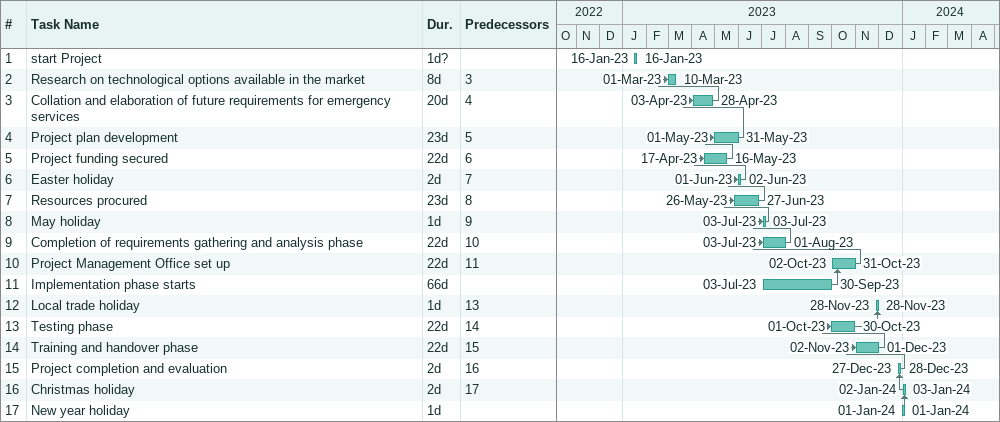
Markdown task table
| ID | Task | Duration | Start | Finish | Predecessors |
|---|---|---|---|---|---|
| 1 | start Project | 1d? | 2023-01-16 | 2023-01-16 |  |
| 2 | Research on technological options available in the market | 8d | 2023-03-01 | 2023-03-10 | 3 |
| 3 | Collation and elaboration of future requirements for emergency services | 20d | 2023-04-03 | 2023-04-28 | 4 |
| 4 | Project plan development | 23d | 2023-05-01 | 2023-05-31 | 5 |
| 5 | Project funding secured | 22d | 2023-04-17 | 2023-05-16 | 6 |
| 6 | Easter holiday | 2d | 2023-06-01 | 2023-06-02 | 7 |
| 7 | Resources procured | 23d | 2023-05-26 | 2023-06-27 | 8 |
| 8 | May holiday | 1d | 2023-07-03 | 2023-07-03 | 9 |
| 9 | Completion of requirements gathering and analysis phase | 22d | 2023-07-03 | 2023-08-01 | 10 |
| 10 | Project Management Office set up | 22d | 2023-10-02 | 2023-10-31 | 11 |
| 11 | Implementation phase starts | 66d | 2023-07-03 | 2023-09-30 |  |
| 12 | Local trade holiday | 1d | 2023-11-28 | 2023-11-28 | 13 |
| 13 | Testing phase | 22d | 2023-10-01 | 2023-10-30 | 14 |
| 14 | Training and handover phase | 22d | 2023-11-02 | 2023-12-01 | 15 |
| 15 | Project completion and evaluation | 2d | 2023-12-27 | 2023-12-28 | 16 |
| 16 | Christmas holiday | 2d | 2024-01-02 | 2024-01-03 | 17 |
| 17 | New year holiday | 1d | 2024-01-01 | 2024-01-01 |  |
